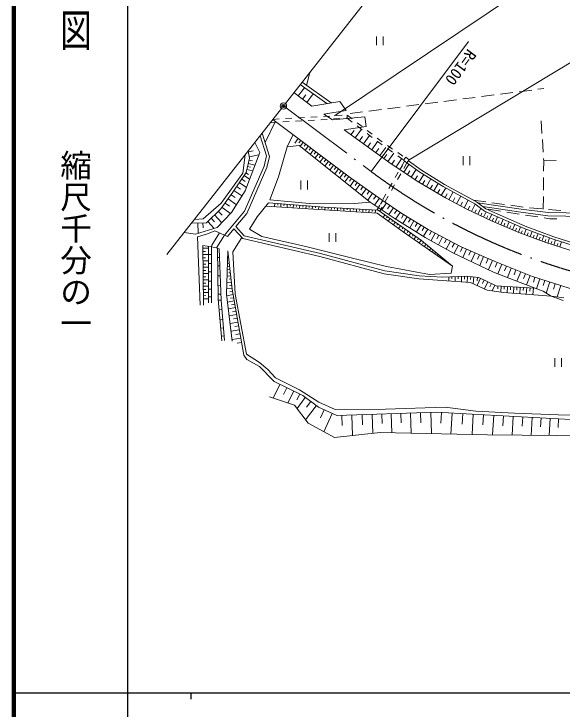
# Model space of a CAD drawing. Units: millimetres, scale not verified. Extents: x 40000 to 680000, y 20000 to 380000.
# Drawn here: x 40000 to 126820, y 202409 to 312470 of the extents above; entities that cross this region are included whole.
import ezdxf
from ezdxf.enums import TextEntityAlignment as Align

# ---------------------------------------------------------------- set-up
doc = ezdxf.new("R2010")
doc.units = ezdxf.units.MM
doc.header["$LTSCALE"] = 1000
doc.header["$PDMODE"] = 32
doc.header["$PDSIZE"] = 500
doc.linetypes.add('LONG_DASHED_DOTTED', pattern=[15.25, 12, -1.5, 0.25, -1.5])
for name, color, linetype, lineweight in [('M-BGD', 7, 'Continuous', 13), ('M-BMK', 7, 'LONG_DASHED_DOTTED', 13), ('M-STR-HTXT', 7, 'Continuous', 13), ('M-TTL', 2, 'Continuous', 140), ('M-TTL-BAND', 7, 'Continuous', 25)]:
    doc.layers.add(name, color=color, linetype=linetype, lineweight=lineweight)
doc.layers.add('M-OTRS', color=6, linetype='Continuous')
doc.styles.add('@ＭＳ ゴシック', font='')
doc.styles.add('ＭＳ ゴシック', font='')
doc.styles.get('@ＭＳ ゴシック').set_extended_font_data('@MS Gothic')
doc.styles.get('ＭＳ ゴシック').set_extended_font_data('MS Gothic')

msp = doc.modelspace()

# ---------------------------------------------------------------- linework, layer by layer
at = {"layer": 'M-BGD'}
for p, q in [((97441, 308901), (97441, 307501)), ((98491, 308901), (98491, 307501)), ((86868, 303201), (86358, 301161)), ((85659, 301662), (90230, 298384)), ((85045, 299485), (86033, 300780)), ((85352, 301268), (89538, 298266)), ((122992, 300530), (123911, 300648)), ((85712, 298976), (86221, 299643)), ((86379, 298467), (87397, 299801)), ((114066, 299381), (116050, 299636)), ((117042, 299764), (119025, 300019)), ((120017, 300147), (122001, 300402)), ((105140, 298232), (107123, 298487)), ((108115, 298615), (110099, 298870)), ((111091, 298998), (113074, 299253)), ((96213, 297083), (98197, 297338)), ((99189, 297466), (101172, 297721)), ((102164, 297849), (104148, 298104)), ((85026, 296009), (86024, 296068)), ((87022, 296126), (88021, 296185)), ((89019, 296243), (90017, 296302)), ((91015, 296361), (92014, 296419)), ((92760, 296463), (92757, 295962)), ((92760, 296463), (93554, 295856)), ((93238, 296700), (95222, 296955)), ((81445, 295462), (79776, 292086)), ((80620, 295249), (81618, 295308)), ((81033, 295775), (82031, 295833)), ((82617, 295367), (83615, 295425)), ((83029, 295892), (84027, 295950)), ((84613, 295484), (85611, 295543)), ((86610, 295601), (87608, 295660)), ((88606, 295718), (89605, 295777)), ((90603, 295836), (91601, 295894)), ((92599, 295953), (92757, 295962)), ((92757, 295962), (93551, 295355)), ((94349, 295249), (95143, 294641)), ((123636, 293559), (123514, 295555)), ((93387, 293345), (93877, 294024)), ((94066, 292855), (95046, 294212)), ((94346, 294748), (95140, 294140)), ((95938, 294034), (96733, 293427)), ((94726, 292378), (95204, 293038)), ((95387, 291900), (96342, 293222)), ((95935, 293533), (96729, 292926)), ((97527, 292820), (97960, 292489)), ((85033, 292749), (84469, 292003)), ((85432, 292447), (85150, 292074)), ((85831, 292146), (85328, 291481)), ((86230, 291844), (85978, 291512)), ((96031, 291435), (96496, 292079)), ((96675, 290970), (97604, 292257)), ((97524, 292319), (97723, 292166)), ((97723, 292166), (98336, 291736)), ((97960, 292489), (98332, 292227)), ((123820, 290565), (123697, 292561)), ((77132, 290613), (77888, 290774)), ((86628, 291542), (86111, 290859)), ((87027, 291241), (86769, 290899)), ((87426, 290939), (86895, 290237)), ((87825, 290638), (87559, 290286)), ((97316, 290507), (97780, 291148)), ((97958, 290043), (98885, 291326)), ((99150, 291652), (99968, 291077)), ((99154, 291160), (99972, 290585)), ((77292, 289858), (78804, 290178)), ((88224, 290336), (87678, 289614)), ((88622, 290034), (88349, 289674)), ((89021, 289733), (88461, 288992)), ((98600, 289579), (99063, 290221)), ((99241, 289116), (100168, 290399)), ((100516, 288241), (101370, 289531)), ((100786, 290502), (101604, 289927)), ((100790, 290010), (101608, 289435)), ((111162, 289923), (111162, 288523)), ((112212, 289923), (112212, 288523)), ((123904, 289197), (123881, 289566)), ((77126, 288806), (78176, 288541)), ((77258, 289331), (77783, 289198)), ((89420, 289431), (89140, 289061)), ((89819, 289130), (89244, 288370)), ((90217, 288828), (89930, 288448)), ((90616, 288526), (90027, 287747)), ((99871, 288668), (100298, 289313)), ((101126, 287837), (101530, 288448)), ((101850, 289172), (101360, 288301)), ((101736, 287433), (102544, 288654)), ((102236, 288869), (101745, 287997)), ((123888, 287567), (123904, 289197)), ((123904, 289197), (125903, 289264)), ((76744, 287332), (77179, 287040)), ((76881, 287836), (77815, 287601)), ((77004, 288321), (77471, 288203)), ((91015, 288225), (90721, 287835)), ((91414, 287923), (90810, 287125)), ((91813, 287621), (91511, 287222)), ((92212, 287320), (91594, 286503)), ((100869, 287429), (100379, 286558)), ((102332, 287039), (102726, 287635)), ((102928, 286645), (103716, 287836)), ((76072, 286333), (76637, 285954)), ((76451, 286897), (77322, 286313)), ((92620, 287011), (92311, 286602)), ((93029, 286702), (92396, 285865)), ((93457, 286399), (93157, 285969)), ((101255, 287126), (100765, 286254)), ((103524, 286250), (103919, 286846)), ((104121, 285855), (104911, 287048)), ((105326, 285136), (106043, 286343)), ((123858, 284567), (123878, 286567)), ((75270, 285137), (75900, 284714)), ((75693, 285768), (76822, 285010)), ((85427, 286090), (85427, 284690)), ((86477, 286090), (86477, 284690)), ((93888, 286099), (93251, 285186)), ((94344, 285781), (94026, 285324)), ((94801, 285463), (94124, 284492)), ((95286, 285124), (94948, 284639)), ((99889, 285686), (99399, 284814)), ((100275, 285383), (99784, 284511)), ((104723, 285495), (105082, 286098)), ((105917, 284785), (106269, 285376)), ((106508, 284434), (107211, 285616)), ((74846, 284507), (76108, 283659)), ((95772, 284786), (95053, 283754)), ((96288, 284426), (95928, 283911)), ((96803, 284067), (96039, 282970)), ((107098, 284083), (107449, 284673)), ((107688, 283733), (108389, 284913)), ((108287, 283377), (108643, 283976)), ((108901, 283047), (109555, 284277)), ((73922, 283188), (75236, 282257)), ((74388, 283845), (75045, 283380)), ((97352, 283685), (96970, 283137)), ((97900, 283303), (97130, 282197)), ((98454, 282919), (98072, 282364)), ((98909, 283943), (98418, 283071)), ((99294, 283639), (98804, 282768)), ((109510, 282723), (109834, 283332)), ((110118, 282399), (110766, 283617)), ((111324, 281758), (111965, 282963)), ((112737, 282998), (114718, 282721)), ((123829, 281568), (123848, 283567)), ((72960, 281829), (74319, 280867)), ((73441, 282508), (74121, 282027)), ((79900, 282043), (97538, 280902)), ((81299, 282467), (81260, 281955)), ((81797, 282430), (81778, 282174)), ((82296, 282393), (82258, 281890)), ((82794, 282356), (82776, 282104)), ((83293, 282319), (83256, 281826)), ((83792, 282282), (83773, 282035)), ((84290, 282245), (84254, 281761)), ((84789, 282207), (84771, 281966)), ((85288, 282170), (85252, 281697)), ((85786, 282133), (85769, 281896)), ((86285, 282096), (86250, 281632)), ((86783, 282059), (86766, 281827)), ((87282, 282022), (87248, 281567)), ((87781, 281985), (87764, 281758)), ((88279, 281948), (88246, 281503)), ((88778, 281911), (88761, 281688)), ((89277, 281877), (89251, 281438)), ((89776, 281848), (89763, 281629)), ((90275, 281819), (90249, 281373)), ((90774, 281790), (90761, 281568)), ((91273, 281762), (91247, 281309)), ((97928, 282200), (97481, 281405)), ((98314, 281896), (97937, 281226)), ((99009, 282538), (98258, 281445)), ((99555, 282162), (99180, 281616)), ((100101, 281786), (99361, 280710)), ((110721, 282078), (111042, 282681)), ((111906, 281463), (112185, 282053)), ((112496, 281184), (113054, 282364)), ((115708, 282582), (117689, 282305)), ((118679, 282166), (120660, 281889)), ((121652, 281767), (123644, 281584)), ((72395, 281213), (72973, 280605)), ((91773, 281733), (91760, 281507)), ((92272, 281704), (92245, 281244)), ((92771, 281676), (92758, 281446)), ((93270, 281647), (93243, 281180)), ((93769, 281618), (93756, 281385)), ((94268, 281590), (94241, 281115)), ((94768, 281561), (94754, 281324)), ((95267, 281532), (95239, 281051)), ((95766, 281503), (95752, 281263)), ((96265, 281475), (96237, 280986)), ((96764, 281446), (96750, 281202)), ((97264, 281417), (97235, 280921)), ((100640, 281416), (100270, 280878)), ((101178, 281046), (100454, 279992)), ((101714, 280698), (101384, 280151)), ((112987, 280951), (113220, 281443)), ((113479, 280718), (113945, 281702)), ((113931, 280504), (114134, 280934)), ((114383, 280291), (114789, 281149)), ((117072, 281244), (115096, 281550)), ((115287, 279863), (115705, 280746)), ((120037, 280784), (118061, 281091)), ((124640, 281493), (125867, 281380)), ((125867, 281380), (126634, 281356)), ((70692, 279597), (71731, 278503)), ((71239, 280116), (71759, 279569)), ((71787, 280636), (72942, 279418)), ((98757, 280654), (98469, 280241)), ((99167, 280368), (99023, 280162)), ((99577, 280082), (99285, 279663)), ((99987, 279795), (99841, 279586)), ((102262, 280367), (101605, 279282)), ((102804, 280039), (102476, 279496)), ((103347, 279711), (102685, 278615)), ((114835, 280077), (115044, 280518)), ((115741, 279654), (115930, 280105)), ((116202, 279460), (116580, 280362)), ((116663, 279267), (116849, 279710)), ((117124, 279073), (117496, 279960)), ((118046, 278687), (118412, 279557)), ((123002, 280325), (121025, 280631)), ((124889, 280032), (123990, 280172)), ((125979, 280032), (124889, 280032)), ((69128, 279378), (69171, 277742)), ((69947, 279400), (69968, 278582)), ((100397, 279509), (100101, 279084)), ((100807, 279223), (100659, 279011)), ((101217, 278937), (100916, 278506)), ((101627, 278651), (101477, 278435)), ((103895, 279379), (103563, 278832)), ((104442, 279048), (103774, 277943)), ((104995, 278714), (104661, 278161)), ((117585, 278880), (117768, 279315)), ((118507, 278493), (118687, 278921)), ((118968, 278300), (119327, 279155)), ((119429, 278106), (119606, 278526)), ((119891, 277913), (120243, 278753)), ((73341, 277447), (72091, 275414)), ((74830, 278427), (73821, 277234)), ((89938, 277763), (89938, 276363)), ((90988, 277763), (90988, 276363)), ((102037, 278365), (101732, 277928)), ((102447, 278079), (102295, 277860)), ((102857, 277793), (102551, 277354)), ((103267, 277506), (103114, 277287)), ((105547, 278380), (104873, 277264)), ((106123, 278074), (105822, 277496)), ((106701, 277774), (106079, 276577)), ((107299, 277463), (106989, 276865)), ((120357, 277734), (120513, 278147)), ((120825, 277558), (121136, 278384)), ((121293, 277382), (121450, 277798)), ((121761, 277206), (122074, 278037)), ((122229, 277030), (122387, 277448)), ((122697, 276854), (123012, 277690)), ((103677, 277220), (103371, 276781)), ((104087, 276934), (103934, 276715)), ((104498, 276648), (104190, 276208)), ((104885, 276332), (104713, 276126)), ((107898, 277152), (107259, 275922)), ((108513, 276833), (108193, 276218)), ((109127, 276513), (108471, 275249)), ((123165, 276678), (123324, 277099)), ((123633, 276502), (123950, 277343)), ((124102, 276326), (124257, 276741)), ((124576, 276168), (124841, 277013)), ((125053, 276018), (125181, 276426)), ((125530, 275869), (125786, 276685)), ((126484, 275569), (126738, 276381)), ((69911, 275356), (70801, 275367)), ((70800, 275682), (70828, 266736)), ((71272, 275619), (71275, 266744)), ((105269, 276012), (104975, 275659)), ((105653, 275692), (105506, 275515)), ((106037, 275372), (105797, 275083)), ((109760, 276185), (109431, 275553)), ((110392, 275856), (109723, 274569)), ((111040, 275533), (110745, 274870)), ((111703, 275238), (111110, 273908)), ((126007, 275719), (126134, 276125)), ((69918, 274856), (70358, 274862)), ((69924, 274356), (70804, 274367)), ((70804, 274367), (71272, 274369)), ((106421, 275051), (106301, 274907)), ((106805, 274731), (106619, 274508)), ((107189, 274411), (107096, 274300)), ((107573, 274091), (107441, 273933)), ((112367, 274942), (112071, 274277)), ((113032, 274645), (112425, 273282)), ((113714, 274342), (113410, 273660)), ((69931, 273856), (70366, 273862)), ((69937, 273356), (70807, 273367)), ((70808, 272963), (71273, 272964)), ((72548, 273908), (72261, 273897)), ((74097, 272989), (73815, 272957)), ((73983, 273982), (73842, 273966)), ((74040, 273486), (73969, 273478)), ((107957, 273771), (107891, 273692)), ((108342, 273451), (108264, 273357)), ((108726, 273131), (108687, 273084)), ((114395, 274038), (113773, 272640)), ((115094, 273727), (114783, 273028)), ((115793, 273415), (115155, 271982)), ((116519, 273116), (116230, 272386)), ((69944, 272856), (70374, 272862)), ((69950, 272356), (70810, 272367)), ((69956, 271856), (70382, 271862)), ((72597, 272609), (72276, 272597)), ((74211, 271996), (73788, 271947)), ((74154, 272492), (74013, 272476)), ((117249, 272828), (116654, 271323)), ((118001, 272531), (117704, 271778)), ((118753, 272234), (118159, 270728)), ((119506, 271936), (119209, 271184)), ((69963, 271356), (70813, 271367)), ((69969, 270856), (70390, 270862)), ((70813, 271615), (71273, 271616)), ((72657, 271009), (72295, 270995)), ((74325, 271002), (73761, 270937)), ((74268, 271499), (74057, 271474)), ((108865, 270810), (108892, 270188)), ((109364, 270832), (109378, 270521)), ((109864, 270854), (109897, 270112)), ((110364, 270876), (110380, 270505)), ((110863, 270898), (110901, 270037)), ((111363, 270920), (111382, 270490)), ((111861, 270908), (111777, 269971)), ((112359, 270863), (112317, 270395)), ((112857, 270819), (112760, 269737)), ((113398, 270770), (113350, 270230)), ((120259, 271639), (119664, 270133)), ((121012, 271342), (120714, 270588)), ((121765, 271044), (121177, 269554)), ((122519, 270775), (122276, 270012)), ((69976, 270356), (70817, 270367)), ((69982, 269856), (70398, 269862)), ((70817, 270159), (71274, 270161)), ((74440, 270009), (73734, 269928)), ((74383, 270505), (74100, 270473)), ((113911, 270619), (113361, 269468)), ((114486, 270344), (114211, 269769)), ((115062, 270069), (114525, 268946)), ((115623, 269801), (115355, 269239)), ((123282, 270532), (122779, 268954)), ((124071, 270280), (123820, 269491)), ((124860, 270029), (124300, 268271)), ((125739, 269749), (125459, 268870)), ((69989, 269356), (70820, 269367)), ((69995, 268856), (70406, 268862)), ((70821, 268883), (71274, 268885)), ((72716, 269447), (72313, 269431)), ((74554, 269015), (73708, 268918)), ((74497, 269512), (74144, 269471)), ((116184, 269533), (115755, 268633)), ((116664, 269425), (116633, 268928)), ((117163, 269395), (117105, 268440)), ((117662, 269365), (117633, 268887)), ((118161, 269334), (118100, 268335)), ((118661, 269304), (118630, 268804)), ((119160, 269274), (119099, 268257)), ((119669, 269243), (119638, 268734)), ((120177, 269212), (120115, 268177)), ((120695, 269181), (120663, 268663)), ((121212, 269149), (121149, 268096)), ((121739, 269117), (121707, 268591)), ((122266, 269085), (122201, 268013)), ((126618, 269469), (126040, 267653)), ((70001, 268356), (70823, 268367)), ((70008, 267856), (70414, 267862)), ((70825, 267697), (71274, 267699)), ((72767, 268093), (72329, 268076)), ((74719, 268029), (73717, 267854)), ((74633, 268522), (74214, 268448)), ((74807, 267528), (74306, 267441)), ((125092, 267786), (127106, 267504)), ((125092, 267786), (127001, 267118)), ((70014, 267356), (70826, 267367)), ((72802, 267172), (72353, 267131)), ((74894, 267027), (73838, 266843)), ((74986, 266499), (74458, 266407)), ((72930, 265736), (72485, 265696)), ((75078, 265971), (73966, 265777)), ((75175, 265415), (74619, 265318)), ((75272, 264859), (74100, 264654)), ((75374, 264273), (74788, 264171)), ((73076, 264116), (72634, 264077)), ((75477, 263687), (74242, 263472)), ((75584, 263070), (74967, 262962)), ((73196, 262774), (72757, 262735)), ((75692, 262452), (74391, 262225)), ((73309, 261511), (72874, 261472)), ((75919, 261151), (74548, 260912)), ((75805, 261802), (75155, 261688)), ((76038, 260466), (75353, 260346)), ((125674, 257987), (125674, 256587)), ((126724, 257987), (126724, 256587)), ((82138, 253814), (81071, 251631)), ((83230, 253280), (82696, 252189)), ((84321, 252747), (83406, 250873)), ((85258, 252289), (84801, 251352)), ((86147, 251752), (84838, 250007)), ((87020, 251098), (86366, 250225)), ((87893, 250443), (86202, 248188)), ((89131, 249783), (88546, 248500)), ((90413, 249198), (89094, 246306)), ((91929, 248892), (91986, 247304)), ((93517, 248949), (93633, 245711)), ((95136, 249007), (95194, 247388)), ((96755, 249065), (96863, 246054)), ((98261, 249119), (98315, 247613)), ((99766, 249173), (99875, 246134)), ((101285, 249227), (101340, 247708)), ((102804, 249281), (102919, 246070)), ((104410, 249339), (104467, 247733)), ((106016, 249397), (106137, 246002)), ((107712, 249382), (107615, 247686)), ((109407, 249285), (109216, 245937)), ((111081, 249189), (110985, 247515)), ((112755, 249094), (112580, 245866)), ((114368, 249006), (114281, 247393)), ((115982, 248919), (115814, 245807)), ((117538, 248835), (117454, 247279)), ((119094, 248751), (118933, 245778)), ((120580, 248670), (120499, 247184)), ((122066, 248590), (121913, 245750)), ((123486, 248513), (123409, 247093)), ((124906, 248436), (124759, 245724)), ((126262, 248363), (126189, 247007))]:
    msp.add_line(p, q, dxfattribs=at)
for points in [[(84359, 300008), (87174, 297861), (91608, 298620), (92641, 297193), (89088, 296586), (90454, 295705), (95556, 296191), (95799, 294642), (92307, 294126), (99747, 288750), (104151, 285835), (108342, 283344), (111652, 281583), (115631, 279700), (119973, 277878), (124255, 276268), (128902, 274811), (133822, 273414), (138802, 272320), (143753, 271531), (148703, 270923), (154685, 270680), (320488, 268289)], [(81033, 295775), (93098, 286650), (98179, 283108), (101464, 280850), (105621, 278335), (110856, 275615), (116040, 273305), (122147, 270893), (129076, 268686), (135337, 267198), (140111, 266377), (146218, 265658), (152326, 265248), (174600, 264837), (176807, 262527)], [(78998, 293186), (80004, 289981), (79646, 288383), (76541, 281228), (73341, 277447)], [(79308, 293579), (80456, 289919), (80058, 288144), (76905, 280879), (75156, 278812)], [(84236, 293352), (83259, 291428), (81914, 286693), (80547, 283018), (87380, 282410), (93910, 282441), (96400, 282684)], [(78173, 292135), (78932, 290514), (76620, 284484), (74471, 281026), (72205, 278644), (68748, 277616), (66950, 277852)], [(68129, 279352), (70500, 279414), (72789, 281587), (74658, 284227), (76761, 287357), (77337, 289645), (77099, 290768)], [(83259, 291428), (85163, 291612), (96400, 282684)], [(76608, 290143), (76257, 287273), (72825, 282505), (70001, 280045), (68594, 279944)], [(102250, 288887), (104309, 287423), (107992, 285129), (113023, 282386), (114544, 281256), (120795, 278511), (125379, 276814), (129563, 275480), (134036, 274217), (139595, 272936), (144758, 272159), (149576, 271636), (153566, 271438), (229245, 270299)], [(102498, 289202), (104531, 287756), (108194, 285475), (113240, 282724), (114746, 281604), (120945, 278882), (125509, 277193), (129678, 275863), (134135, 274605), (139670, 273329), (144809, 272556), (149607, 272035), (153579, 271837), (229251, 270699)], [(77311, 278406), (78549, 280368), (80301, 282541), (89124, 281885), (97699, 281392)], [(96400, 282684), (100226, 280133), (105146, 277096), (109519, 274666), (115958, 271599), (120179, 269929), (123823, 268562), (125092, 267786)], [(113428, 282584), (120336, 281555), (124611, 281017), (133138, 280854), (137997, 280620), (144678, 279896), (149047, 279148), (151967, 278845), (157994, 278751), (163297, 279312), (168156, 277957), (176496, 271493)], [(114279, 281952), (120268, 281059), (124575, 280518), (133121, 280354), (137958, 280122), (144609, 279401), (148979, 278653), (151937, 278345), (158017, 278251), (163255, 278805), (167927, 277502), (175664, 271505)], [(97699, 281392), (104544, 276616), (109450, 272528), (101670, 277971), (97538, 280902)], [(75156, 278812), (76494, 277357), (88581, 274532), (98755, 271799), (104161, 271009), (107866, 270766)], [(73821, 277234), (71800, 278132), (70655, 277664), (69067, 277197), (69487, 266381)], [(71272, 275619), (71373, 275847), (72575, 277787)], [(74830, 278427), (76231, 276905), (88460, 274047), (98654, 271308), (104108, 270512), (107833, 270267)], [(77311, 278406), (79248, 277214), (86446, 275574), (93856, 273721), (99018, 272476), (105821, 271231), (109253, 271413), (109450, 272528)], [(76096, 277051), (74673, 274794), (75037, 268112), (76843, 258597), (78892, 257303), (80222, 256171), (81408, 254877), (85235, 252936), (88308, 250996), (90896, 249828), (98857, 249881), (108319, 250185), (113154, 249601), (119298, 249274), (126213, 248994), (138968, 248667), (171375, 248865), (180911, 248683), (182217, 249655), (184586, 250970), (186760, 251724), (186687, 262924)], [(70027, 266357), (69906, 275801), (71272, 275619), (72244, 275376), (72338, 267290), (72945, 260700)], [(72244, 275376), (72496, 275294), (72802, 267172), (73377, 260756)], [(74579, 260654), (73686, 268112), (73868, 274976), (74567, 268902), (76389, 258455), (76877, 257743), (78879, 256665), (81240, 254253), (85756, 252046), (88220, 250198), (91145, 248864), (106902, 249428), (112554, 249105), (128210, 248258), (143292, 247902), (171574, 248313), (181954, 247745), (182743, 249416), (184869, 250509), (187268, 250965)], [(107866, 270766), (111604, 270931), (113639, 270749), (116372, 269443), (122459, 269074)], [(107833, 270267), (112333, 269929), (114975, 268744), (117526, 268380), (125092, 267786)], [(80489, 251820), (84441, 250537), (86596, 247662), (90754, 245404), (97990, 246174), (115030, 245815), (147877, 245507), (163429, 244994), (171743, 245969), (184831, 242787), (191759, 239759), (199458, 238937), (209355, 239315), (226059, 241077)]]:
    msp.add_lwpolyline(points, dxfattribs=at)
msp.add_lwpolyline([(101676, 289309), (102236, 288869), (102611, 289346), (102051, 289787)], close=True, dxfattribs=at)
at = {"layer": 'M-BMK'}
msp.add_line((83095, 297590), (96598, 287494), dxfattribs=at)
at = {"layer": 'M-BMK', "linetype": 'Continuous'}
msp.add_circle((82694, 297889), 500, dxfattribs=at)
at = {"layer": 'M-BMK'}
msp.add_arc((155853, 366891), 99070, 233.26534, 269.29579, dxfattribs=at)
at = {"layer": 'M-OTRS'}
msp.add_point((82694, 297889), dxfattribs=at)
at = {"layer": 'M-STR-HTXT'}
for p, q in [((103758, 324696), (83003, 298282)), ((96598, 287494), (111986, 308076)), ((82385, 297496), (64221, 274379))]:
    msp.add_line(p, q, dxfattribs=at)
for points in [[(90760, 296346), (134974, 326009), (174992, 326009)], [(102611, 289346), (140869, 312444), (177559, 312444)]]:
    msp.add_lwpolyline(points, dxfattribs=at)
at = {"layer": 'M-TTL'}
msp.add_line((40000, 380000), (40000, 20000), dxfattribs=at)
at = {"layer": 'M-TTL-BAND'}
for p, q in [((58000, 370000), (58000, 20000)), ((40000, 205000), (579000, 205000)), ((68000, 205000), (68000, 204000))]:
    msp.add_line(p, q, dxfattribs=at)

# ---------------------------------------------------------------- texts
at = {"layer": 'M-STR-HTXT', "style": 'ＭＳ ゴシック'}
msp.add_text('R=100', height=1833, rotation=233.217, dxfattribs=at).set_placement((109602, 304888), align=Align.BOTTOM_CENTER)
at = {"layer": 'M-TTL-BAND', "style": '@ＭＳ ゴシック', "width": 1.4}
msp.add_text('平  面  図', height=3666, rotation=270, dxfattribs=at).set_placement((49777, 306475), align=Align.MIDDLE_RIGHT)
at = {"layer": 'M-TTL-BAND', "style": '@ＭＳ ゴシック'}
msp.add_text('縮尺千分の一', height=3666, rotation=270, dxfattribs=at).set_placement((49777, 261030), align=Align.MIDDLE_RIGHT)

doc.saveas('drawing.dxf')
